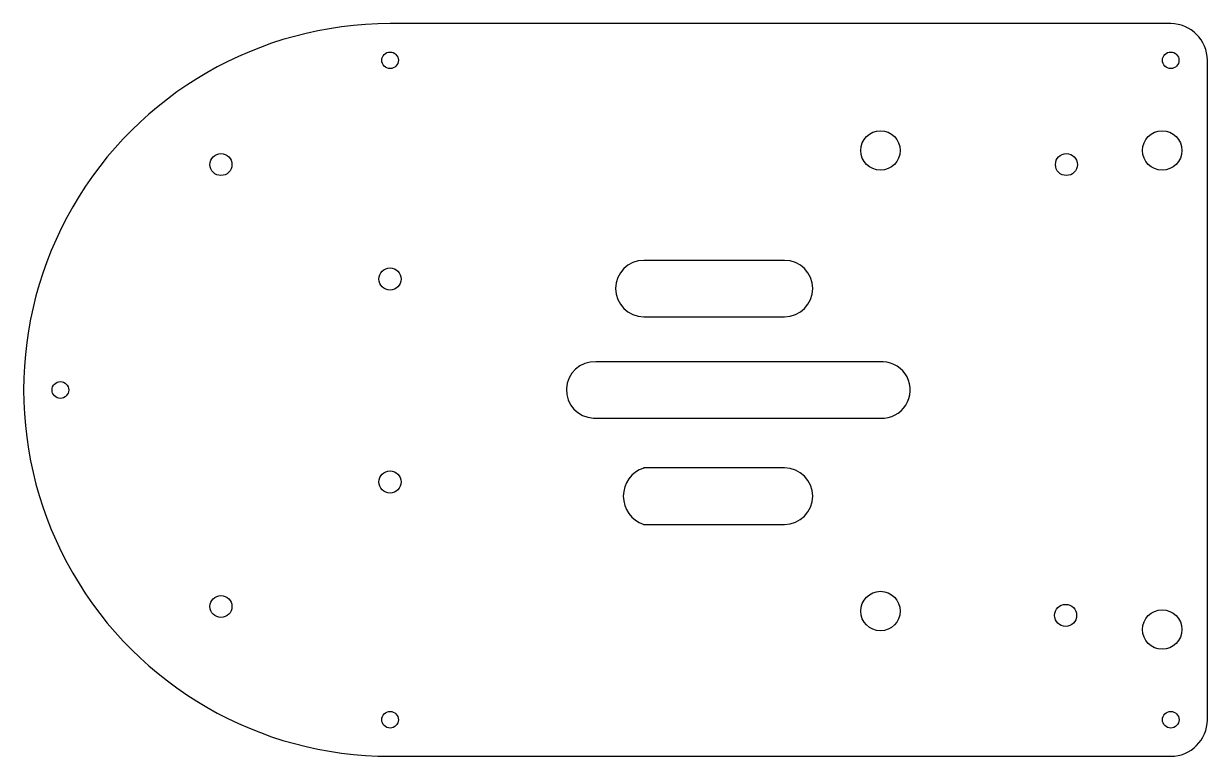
# Model space of a CAD drawing. Header units: millimetres. Extents: x -133 to 77, y -67 to 63.
import ezdxf

# ---------------------------------------------------------------- set-up
doc = ezdxf.new("R2010")
doc.units = ezdxf.units.MM

msp = doc.modelspace()

# ---------------------------------------------------------------- linework, layer by layer
at = {"color": 7, "linetype": 'Continuous', "lineweight": 25}
for p, q in [((70.34, 63.42), (-68.16, 63.42)), ((76.84, -60.08), (76.84, 56.92)), ((1.84, 21.42), (-23.16, 21.42)), ((-23.16, 11.42), (1.84, 11.42)), ((19.34, 3.42), (-31.66, 3.42)), ((-32.09, -6.58), (18.91, -6.58)), ((1.83, -15.42), (-23.17, -15.42)), ((-23.17, -25.42), (1.83, -25.42)), ((-68.16, -66.58), (70.34, -66.58))]:
    msp.add_line(p, q, dxfattribs=at)
for centre, radius in [((-68.16, 56.92), 1.47), ((70.34, 56.92), 1.47), ((18.84, 40.92), 3.5), ((68.84, 40.92), 3.5), ((-98.16, 38.42), 1.95), ((51.84, 38.42), 1.95), ((-68.16, 18.11), 1.97), ((-126.66, -1.58), 1.48), ((-68.16, -17.89), 1.97), ((18.84, -40.8), 3.5), ((-98.16, -40), 1.95), ((51.69, -41.58), 1.95), ((68.84, -44.08), 3.5), ((-68.16, -60.08), 1.48), ((70.34, -60.08), 1.48)]:
    msp.add_circle(centre, radius, dxfattribs=at)
for centre, radius, start, end in [((-68.17, -1.58), 65, 89.9973, 270.0027), ((70.34, 56.92), 6.5, 0, 90), ((-23.16, 16.42), 5, 90, 270), ((1.84, 16.42), 5, 270, 90), ((-31.88, -1.58), 5, 87.5343, 267.5343), ((19.12, -1.58), 5, 267.5343, 87.5343), ((-21.52, -20.42), 5.26, 108.1946, 251.8054), ((1.83, -20.42), 5, 270, 90), ((70.34, -60.08), 6.5, 270, 0)]:
    msp.add_arc(centre, radius, start, end, dxfattribs=at)

doc.saveas('drawing.dxf')
